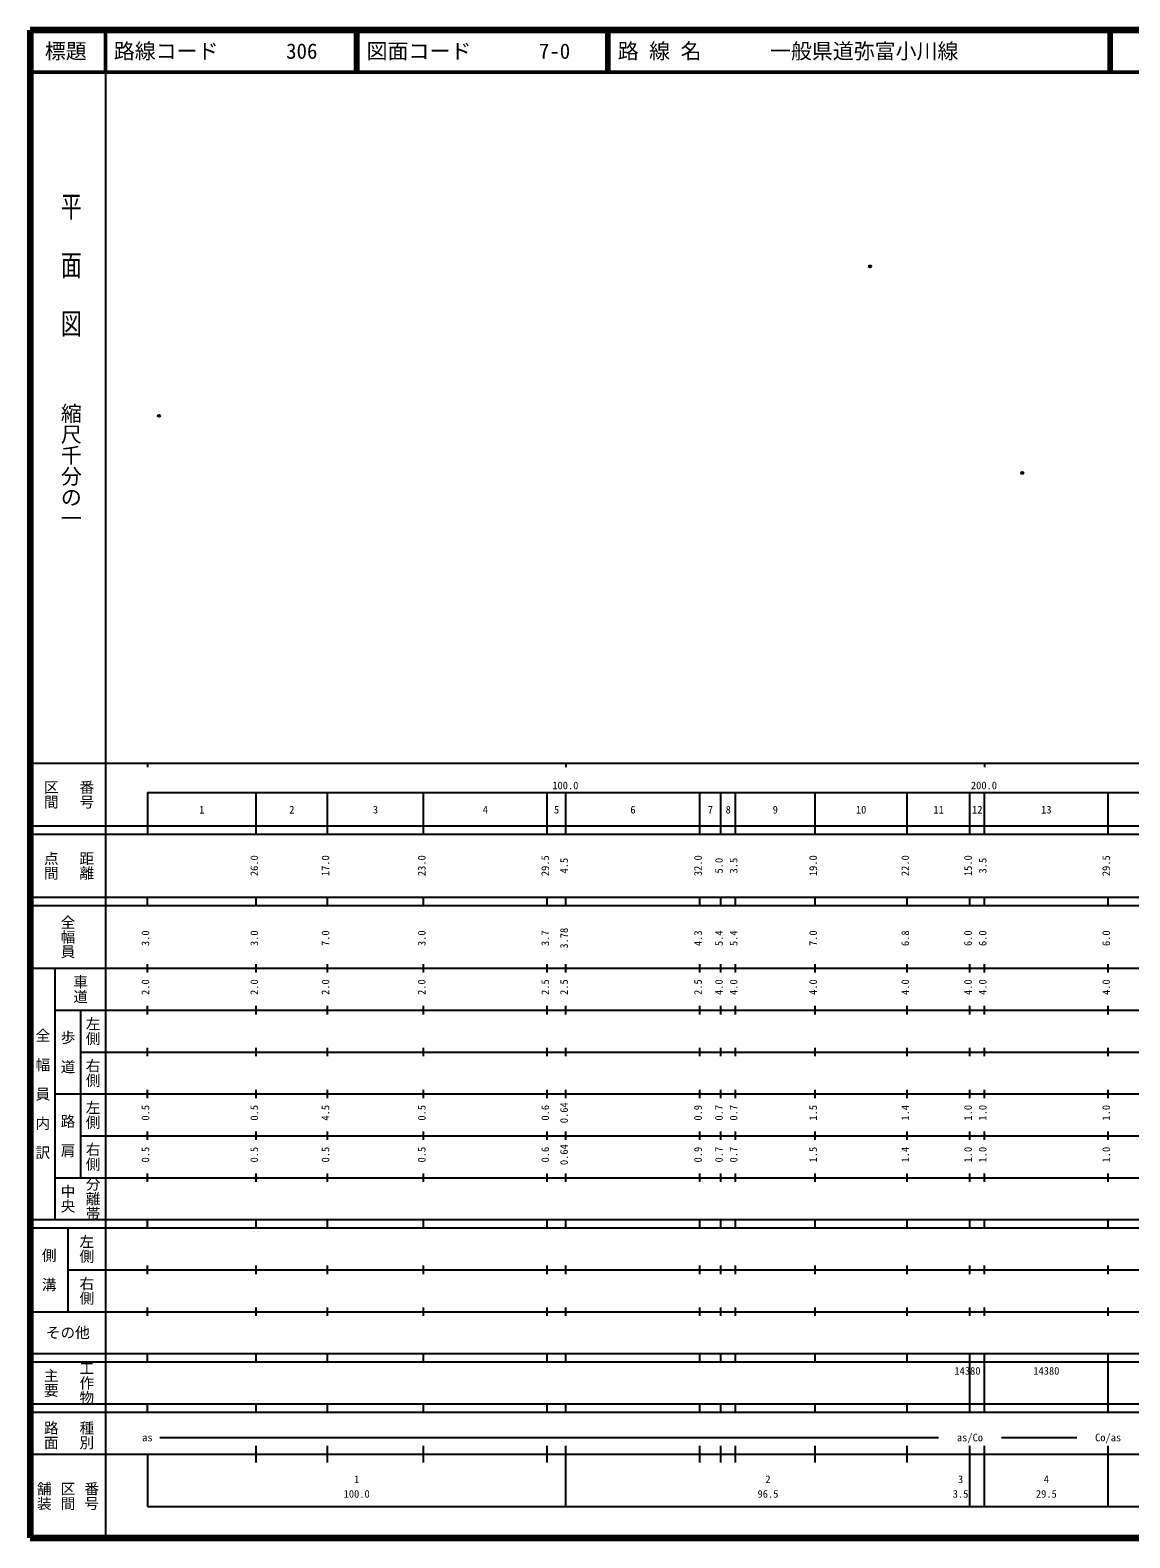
# Model space of a CAD drawing. Units: millimetres on the paper. Extents: x 40 to 680, y 20 to 380.
# Drawn here: x 40 to 302.7, y 20 to 380 of the extents above; entities that cross this region are included whole.
import ezdxf
from ezdxf.enums import TextEntityAlignment as Align

# ---------------------------------------------------------------- set-up
doc = ezdxf.new("R2010")
doc.units = ezdxf.units.MM
doc.header["$PDMODE"] = 32
doc.header["$PDSIZE"] = 0.5
doc.layers.add('M-OTRS', color=6, linetype='Continuous')
doc.layers.add('M-TTL-TXT', color=7, linetype='Continuous')
for name, color, linetype, lineweight in [('M-TTL', 2, 'Continuous', 140), ('M-TTL-BAND', 7, 'Continuous', 25), ('M-TTL-LINE', 7, 'Continuous', 50)]:
    doc.layers.add(name, color=color, linetype=linetype, lineweight=lineweight)
doc.styles.add('@ＭＳ ゴシック', font='')
doc.styles.add('ＭＳ ゴシック', font='')
doc.styles.get('@ＭＳ ゴシック').set_extended_font_data('@MS Gothic')
doc.styles.get('ＭＳ ゴシック').set_extended_font_data('MS Gothic')

msp = doc.modelspace()

# ---------------------------------------------------------------- linework, layer by layer
at = {"layer": 'M-OTRS'}
for p in [(240.636, 323.594), (70.784, 287.902), (276.995, 274.276)]:
    msp.add_point(p, dxfattribs=at)
at = {"layer": 'M-TTL'}
for p, q in [((40, 380), (40, 20)), ((680, 380), (40, 380)), ((40, 20), (680, 20))]:
    msp.add_line(p, q, dxfattribs=at)
at = {"layer": 'M-TTL-BAND'}
for p, q in [((58, 370), (58, 20)), ((40, 205), (579, 205)), ((68, 205), (68, 204)), ((168, 205), (168, 204)), ((268, 205), (268, 204)), ((68, 198), (579, 198)), ((68, 198), (68, 188)), ((94, 188), (94, 198)), ((111, 188), (111, 198)), ((134, 188), (134, 198)), ((163.5, 188), (163.5, 198)), ((168, 188), (168, 198)), ((200, 188), (200, 198)), ((205, 188), (205, 198)), ((208.5, 188), (208.5, 198)), ((227.5, 188), (227.5, 198)), ((249.5, 188), (249.5, 198)), ((264.5, 188), (264.5, 198)), ((268, 188), (268, 198)), ((297.5, 188), (297.5, 198)), ((40, 190), (579, 190)), ((40, 188), (579, 188)), ((40, 173), (579, 173)), ((68, 171), (68, 173)), ((94, 171), (94, 173)), ((111, 171), (111, 173)), ((134, 171), (134, 173)), ((163.5, 171), (163.5, 173)), ((168, 171), (168, 173)), ((200, 171), (200, 173)), ((205, 171), (205, 173)), ((208.5, 171), (208.5, 173)), ((227.5, 171), (227.5, 173)), ((249.5, 171), (249.5, 173)), ((264.5, 171), (264.5, 173)), ((268, 171), (268, 173)), ((297.5, 171), (297.5, 173)), ((40, 171), (579, 171)), ((40, 156), (579, 156)), ((46, 96), (46, 156)), ((68, 155), (68, 157)), ((94, 155), (94, 157)), ((111, 155), (111, 157)), ((134, 155), (134, 157)), ((163.5, 155), (163.5, 157)), ((168, 155), (168, 157)), ((200, 155), (200, 157)), ((205, 155), (205, 157)), ((208.5, 155), (208.5, 157)), ((227.5, 155), (227.5, 157)), ((249.5, 155), (249.5, 157)), ((264.5, 155), (264.5, 157)), ((268, 155), (268, 157)), ((297.5, 155), (297.5, 157)), ((46, 146), (579, 146)), ((52, 146), (52, 106)), ((68, 145), (68, 147)), ((94, 145), (94, 147)), ((111, 145), (111, 147)), ((134, 145), (134, 147)), ((163.5, 145), (163.5, 147)), ((168, 145), (168, 147)), ((200, 145), (200, 147)), ((205, 145), (205, 147)), ((208.5, 145), (208.5, 147)), ((227.5, 145), (227.5, 147)), ((249.5, 145), (249.5, 147)), ((264.5, 145), (264.5, 147)), ((268, 145), (268, 147)), ((297.5, 145), (297.5, 147)), ((68, 135), (68, 137)), ((94, 135), (94, 137)), ((111, 135), (111, 137)), ((134, 135), (134, 137)), ((163.5, 135), (163.5, 137)), ((168, 135), (168, 137)), ((200, 135), (200, 137)), ((205, 135), (205, 137)), ((208.5, 135), (208.5, 137)), ((227.5, 135), (227.5, 137)), ((249.5, 135), (249.5, 137)), ((264.5, 135), (264.5, 137)), ((268, 135), (268, 137)), ((297.5, 135), (297.5, 137)), ((52, 136), (579, 136)), ((46, 126), (579, 126)), ((68, 125), (68, 127)), ((94, 125), (94, 127)), ((111, 125), (111, 127)), ((134, 125), (134, 127)), ((163.5, 125), (163.5, 127)), ((168, 125), (168, 127)), ((200, 125), (200, 127)), ((205, 125), (205, 127)), ((208.5, 125), (208.5, 127)), ((227.5, 125), (227.5, 127)), ((249.5, 125), (249.5, 127)), ((264.5, 125), (264.5, 127)), ((268, 125), (268, 127)), ((297.5, 125), (297.5, 127)), ((52, 116), (579, 116)), ((68, 115), (68, 117)), ((94, 115), (94, 117)), ((111, 115), (111, 117)), ((134, 115), (134, 117)), ((163.5, 115), (163.5, 117)), ((168, 115), (168, 117)), ((200, 115), (200, 117)), ((205, 115), (205, 117)), ((208.5, 115), (208.5, 117)), ((227.5, 115), (227.5, 117)), ((249.5, 115), (249.5, 117)), ((264.5, 115), (264.5, 117)), ((268, 115), (268, 117)), ((297.5, 115), (297.5, 117)), ((46, 106), (579, 106)), ((68, 105), (68, 107)), ((94, 105), (94, 107)), ((111, 105), (111, 107)), ((134, 105), (134, 107)), ((163.5, 105), (163.5, 107)), ((168, 105), (168, 107)), ((200, 105), (200, 107)), ((205, 105), (205, 107)), ((208.5, 105), (208.5, 107)), ((227.5, 105), (227.5, 107)), ((249.5, 105), (249.5, 107)), ((264.5, 105), (264.5, 107)), ((268, 105), (268, 107)), ((297.5, 105), (297.5, 107)), ((40, 96), (579, 96)), ((40, 94), (579, 94)), ((49, 94), (49, 74)), ((68, 94), (68, 96)), ((94, 94), (94, 96)), ((111, 94), (111, 96)), ((134, 94), (134, 96)), ((163.5, 94), (163.5, 96)), ((168, 94), (168, 96)), ((200, 94), (200, 96)), ((205, 94), (205, 96)), ((208.5, 94), (208.5, 96)), ((227.5, 94), (227.5, 96)), ((249.5, 94), (249.5, 96)), ((264.5, 94), (264.5, 96)), ((268, 94), (268, 96)), ((297.5, 94), (297.5, 96)), ((49, 84), (579, 84)), ((68, 83), (68, 85)), ((94, 83), (94, 85)), ((111, 83), (111, 85)), ((134, 83), (134, 85)), ((163.5, 83), (163.5, 85)), ((168, 83), (168, 85)), ((200, 83), (200, 85)), ((205, 83), (205, 85)), ((208.5, 83), (208.5, 85)), ((227.5, 83), (227.5, 85)), ((249.5, 83), (249.5, 85)), ((264.5, 83), (264.5, 85)), ((268, 83), (268, 85)), ((297.5, 83), (297.5, 85)), ((40, 74), (579, 74)), ((68, 73), (68, 75)), ((94, 73), (94, 75)), ((111, 73), (111, 75)), ((134, 73), (134, 75)), ((163.5, 73), (163.5, 75)), ((168, 73), (168, 75)), ((200, 73), (200, 75)), ((205, 73), (205, 75)), ((208.5, 73), (208.5, 75)), ((227.5, 73), (227.5, 75)), ((249.5, 73), (249.5, 75)), ((264.5, 73), (264.5, 75)), ((268, 73), (268, 75)), ((297.5, 73), (297.5, 75)), ((40, 64), (579, 64)), ((40, 62), (579, 62)), ((68, 62), (68, 64)), ((94, 62), (94, 64)), ((111, 62), (111, 64)), ((134, 62), (134, 64)), ((163.5, 62), (163.5, 64)), ((168, 62), (168, 64)), ((200, 62), (200, 64)), ((205, 62), (205, 64)), ((208.5, 62), (208.5, 64)), ((227.5, 62), (227.5, 64)), ((249.5, 62), (249.5, 64)), ((264.5, 62), (264.5, 64)), ((264.5, 52), (264.5, 62)), ((268, 62), (268, 64)), ((268, 52), (268, 62)), ((268, 52), (268, 62)), ((297.5, 62), (297.5, 64)), ((297.5, 52), (297.5, 62)), ((40, 52), (579, 52)), ((68, 50), (68, 52)), ((94, 50), (94, 52)), ((111, 50), (111, 52)), ((134, 50), (134, 52)), ((163.5, 50), (163.5, 52)), ((168, 50), (168, 52)), ((200, 50), (200, 52)), ((205, 50), (205, 52)), ((208.5, 50), (208.5, 52)), ((227.5, 50), (227.5, 52)), ((249.5, 50), (249.5, 52)), ((264.5, 50), (264.5, 52)), ((268, 50), (268, 52)), ((297.5, 50), (297.5, 52)), ((40, 50), (579, 50)), ((71, 44), (257, 44)), ((272, 44), (290, 44)), ((40, 40), (579, 40)), ((68, 40), (68, 27.5)), ((94, 38), (94, 42)), ((111, 38), (111, 42)), ((134, 38), (134, 42)), ((163.5, 38), (163.5, 42)), ((168, 27.5), (168, 42)), ((200, 38), (200, 42)), ((205, 38), (205, 42)), ((208.5, 38), (208.5, 42)), ((227.5, 38), (227.5, 42)), ((249.5, 38), (249.5, 42)), ((264.5, 27.5), (264.5, 42)), ((268, 27.5), (268, 42)), ((297.5, 27.5), (297.5, 42)), ((68, 27.5), (579, 27.5))]:
    msp.add_line(p, q, dxfattribs=at)
at = {"layer": 'M-TTL-LINE'}
for p, q in [((58, 380), (58, 370)), ((117.75, 380), (117.75, 370)), ((118.25, 380), (118.25, 370)), ((177.75, 380), (177.75, 370)), ((178.25, 380), (178.25, 370)), ((297.75, 380), (297.75, 370)), ((298.25, 380), (298.25, 370)), ((40, 370), (680, 370))]:
    msp.add_line(p, q, dxfattribs=at)

# ---------------------------------------------------------------- texts
at = {"layer": 'M-TTL-BAND', "style": '@ＭＳ ゴシック', "width": 1.4}
msp.add_text('平  面  図', height=3.666, rotation=270, dxfattribs=at).set_placement((49.777, 306.475), align=Align.MIDDLE_RIGHT)
at = {"layer": 'M-TTL-BAND', "style": '@ＭＳ ゴシック'}
msp.add_text('縮尺千分の一', height=3.666, rotation=270, dxfattribs=at).set_placement((49.777, 261.03), align=Align.MIDDLE_RIGHT)
for s, p in [('区間', (45, 197.5)), ('番号', (53.5, 197.5)), ('点間', (45, 180.5)), ('距離', (53.5, 180.5)), ('全幅員', (49, 163.5)), ('車道', (52, 151)), ('左側', (55, 141)), ('全\u3000幅\u3000員\u3000内\u3000訳', (43, 126)), ('歩\u3000道', (49, 136)), ('右側', (55, 131)), ('左側', (55, 121)), ('路\u3000肩', (49, 116)), ('右側', (55, 111)), ('分離帯', (55, 101)), ('中央', (49, 101)), ('左側', (53.5, 89)), ('側\u3000溝', (44.5, 84)), ('右側', (53.5, 79)), ('工作物', (53.5, 57)), ('主要', (45, 57)), ('路面', (45, 44.5)), ('種別', (53.5, 44.5)), ('舗装', (43.333, 30)), ('区間', (49, 30)), ('番号', (54.667, 30))]:
    msp.add_text(s, height=2.566, rotation=270, dxfattribs=at).set_placement(p, align=Align.MIDDLE_CENTER)
at = {"layer": 'M-TTL-BAND', "style": 'ＭＳ ゴシック'}
for s, p in [('100.0', (167.844, 198.195)), ('200.0', (267.844, 198.195)), ('1', (81, 192.405)), ('2', (102.5, 192.405)), ('3', (122.5, 192.405)), ('4', (148.75, 192.405)), ('5', (165.75, 192.405)), ('6', (184, 192.405)), ('7', (202.5, 192.405)), ('8', (206.75, 192.405)), ('9', (218, 192.405)), ('10', (238.5, 192.405)), ('11', (257, 192.405)), ('12', (266.25, 192.405)), ('13', (282.75, 192.405)), ('as', (68, 42.5)), ('as/Co', (264.5, 42.5)), ('Co/as', (297.5, 42.5)), ('1', (118, 32.523)), ('2', (216.25, 32.523)), ('3', (262.251, 32.523)), ('4', (282.75, 32.523)), ('100.0', (118, 29.033)), ('96.5', (216.25, 29.033)), ('3.5', (262.251, 29.033)), ('29.5', (282.75, 29.033))]:
    msp.add_text(s, height=1.833, dxfattribs=at).set_placement(p, align=Align.BOTTOM_CENTER)
for s, p in [('26.0', (95, 180.5)), ('17.0', (112, 180.5)), ('23.0', (135, 180.5)), ('29.5', (164.5, 180.5)), ('4.5', (169, 180.5)), ('32.0', (201, 180.5)), ('5.0', (206, 180.5)), ('3.5', (209.5, 180.5)), ('19.0', (228.5, 180.5)), ('22.0', (250.5, 180.5)), ('15.0', (265.5, 180.5)), ('3.5', (269, 180.5)), ('29.5', (298.5, 180.5)), ('3.0', (69, 163.174)), ('3.0', (95, 163.174)), ('7.0', (112, 163.174)), ('3.0', (135, 163.174)), ('3.7', (164.5, 163.174)), ('3.78', (169, 163.174)), ('4.3', (201, 163.174)), ('5.4', (206, 163.174)), ('5.4', (209.5, 163.174)), ('7.0', (228.5, 163.174)), ('6.8', (250.5, 163.174)), ('6.0', (265.5, 163.174)), ('6.0', (269, 163.174)), ('6.0', (298.5, 163.174)), ('2.0', (69, 151.5)), ('2.0', (95, 151.5)), ('2.0', (112, 151.5)), ('2.0', (135, 151.5)), ('2.5', (164.5, 151.5)), ('2.5', (169, 151.5)), ('2.5', (201, 151.5)), ('4.0', (206, 151.5)), ('4.0', (209.5, 151.5)), ('4.0', (228.5, 151.5)), ('4.0', (250.5, 151.5)), ('4.0', (265.5, 151.5)), ('4.0', (269, 151.5)), ('4.0', (298.5, 151.5)), ('0.5', (69, 121.5)), ('0.5', (95, 121.5)), ('4.5', (112, 121.5)), ('0.5', (135, 121.5)), ('0.6', (164.5, 121.5)), ('0.64', (169, 121.5)), ('0.9', (201, 121.5)), ('0.7', (206, 121.5)), ('0.7', (209.5, 121.5)), ('1.5', (228.5, 121.5)), ('1.4', (250.5, 121.5)), ('1.0', (265.5, 121.5)), ('1.0', (269, 121.5)), ('1.0', (298.5, 121.5)), ('0.5', (69, 111.5)), ('0.5', (95, 111.5)), ('0.5', (112, 111.5)), ('0.5', (135, 111.5)), ('0.6', (164.5, 111.5)), ('0.64', (169, 111.5)), ('0.9', (201, 111.5)), ('0.7', (206, 111.5)), ('0.7', (209.5, 111.5)), ('1.5', (228.5, 111.5)), ('1.4', (250.5, 111.5)), ('1.0', (265.5, 111.5)), ('1.0', (269, 111.5)), ('1.0', (298.5, 111.5))]:
    msp.add_text(s, height=1.833, rotation=90, dxfattribs=at).set_placement(p, align=Align.BOTTOM_CENTER)
msp.add_text('その他', height=2.566, dxfattribs=at).set_placement((49, 69), align=Align.MIDDLE_CENTER)
for p in [(260.785, 58.405), (279.625, 58.405)]:
    msp.add_text('14380', height=1.833, dxfattribs=at).set_placement(p, align=Align.BOTTOM_LEFT)
at = {"layer": 'M-TTL-TXT', "style": 'ＭＳ ゴシック'}
msp.add_text('標題', height=3.666, dxfattribs=at).set_placement((48.5, 375), align=Align.MIDDLE_CENTER)
for s, p in [('路線コード', (60, 375)), ('306', (101.142, 375)), ('図面コード', (120.38, 375)), ('7-0', (161.521, 375)), ('路 線 名', (180.38, 375)), ('一般県道弥富小川線', (216.734, 375))]:
    msp.add_text(s, height=3.666, dxfattribs=at).set_placement(p, align=Align.MIDDLE_LEFT)

doc.saveas('drawing.dxf')
